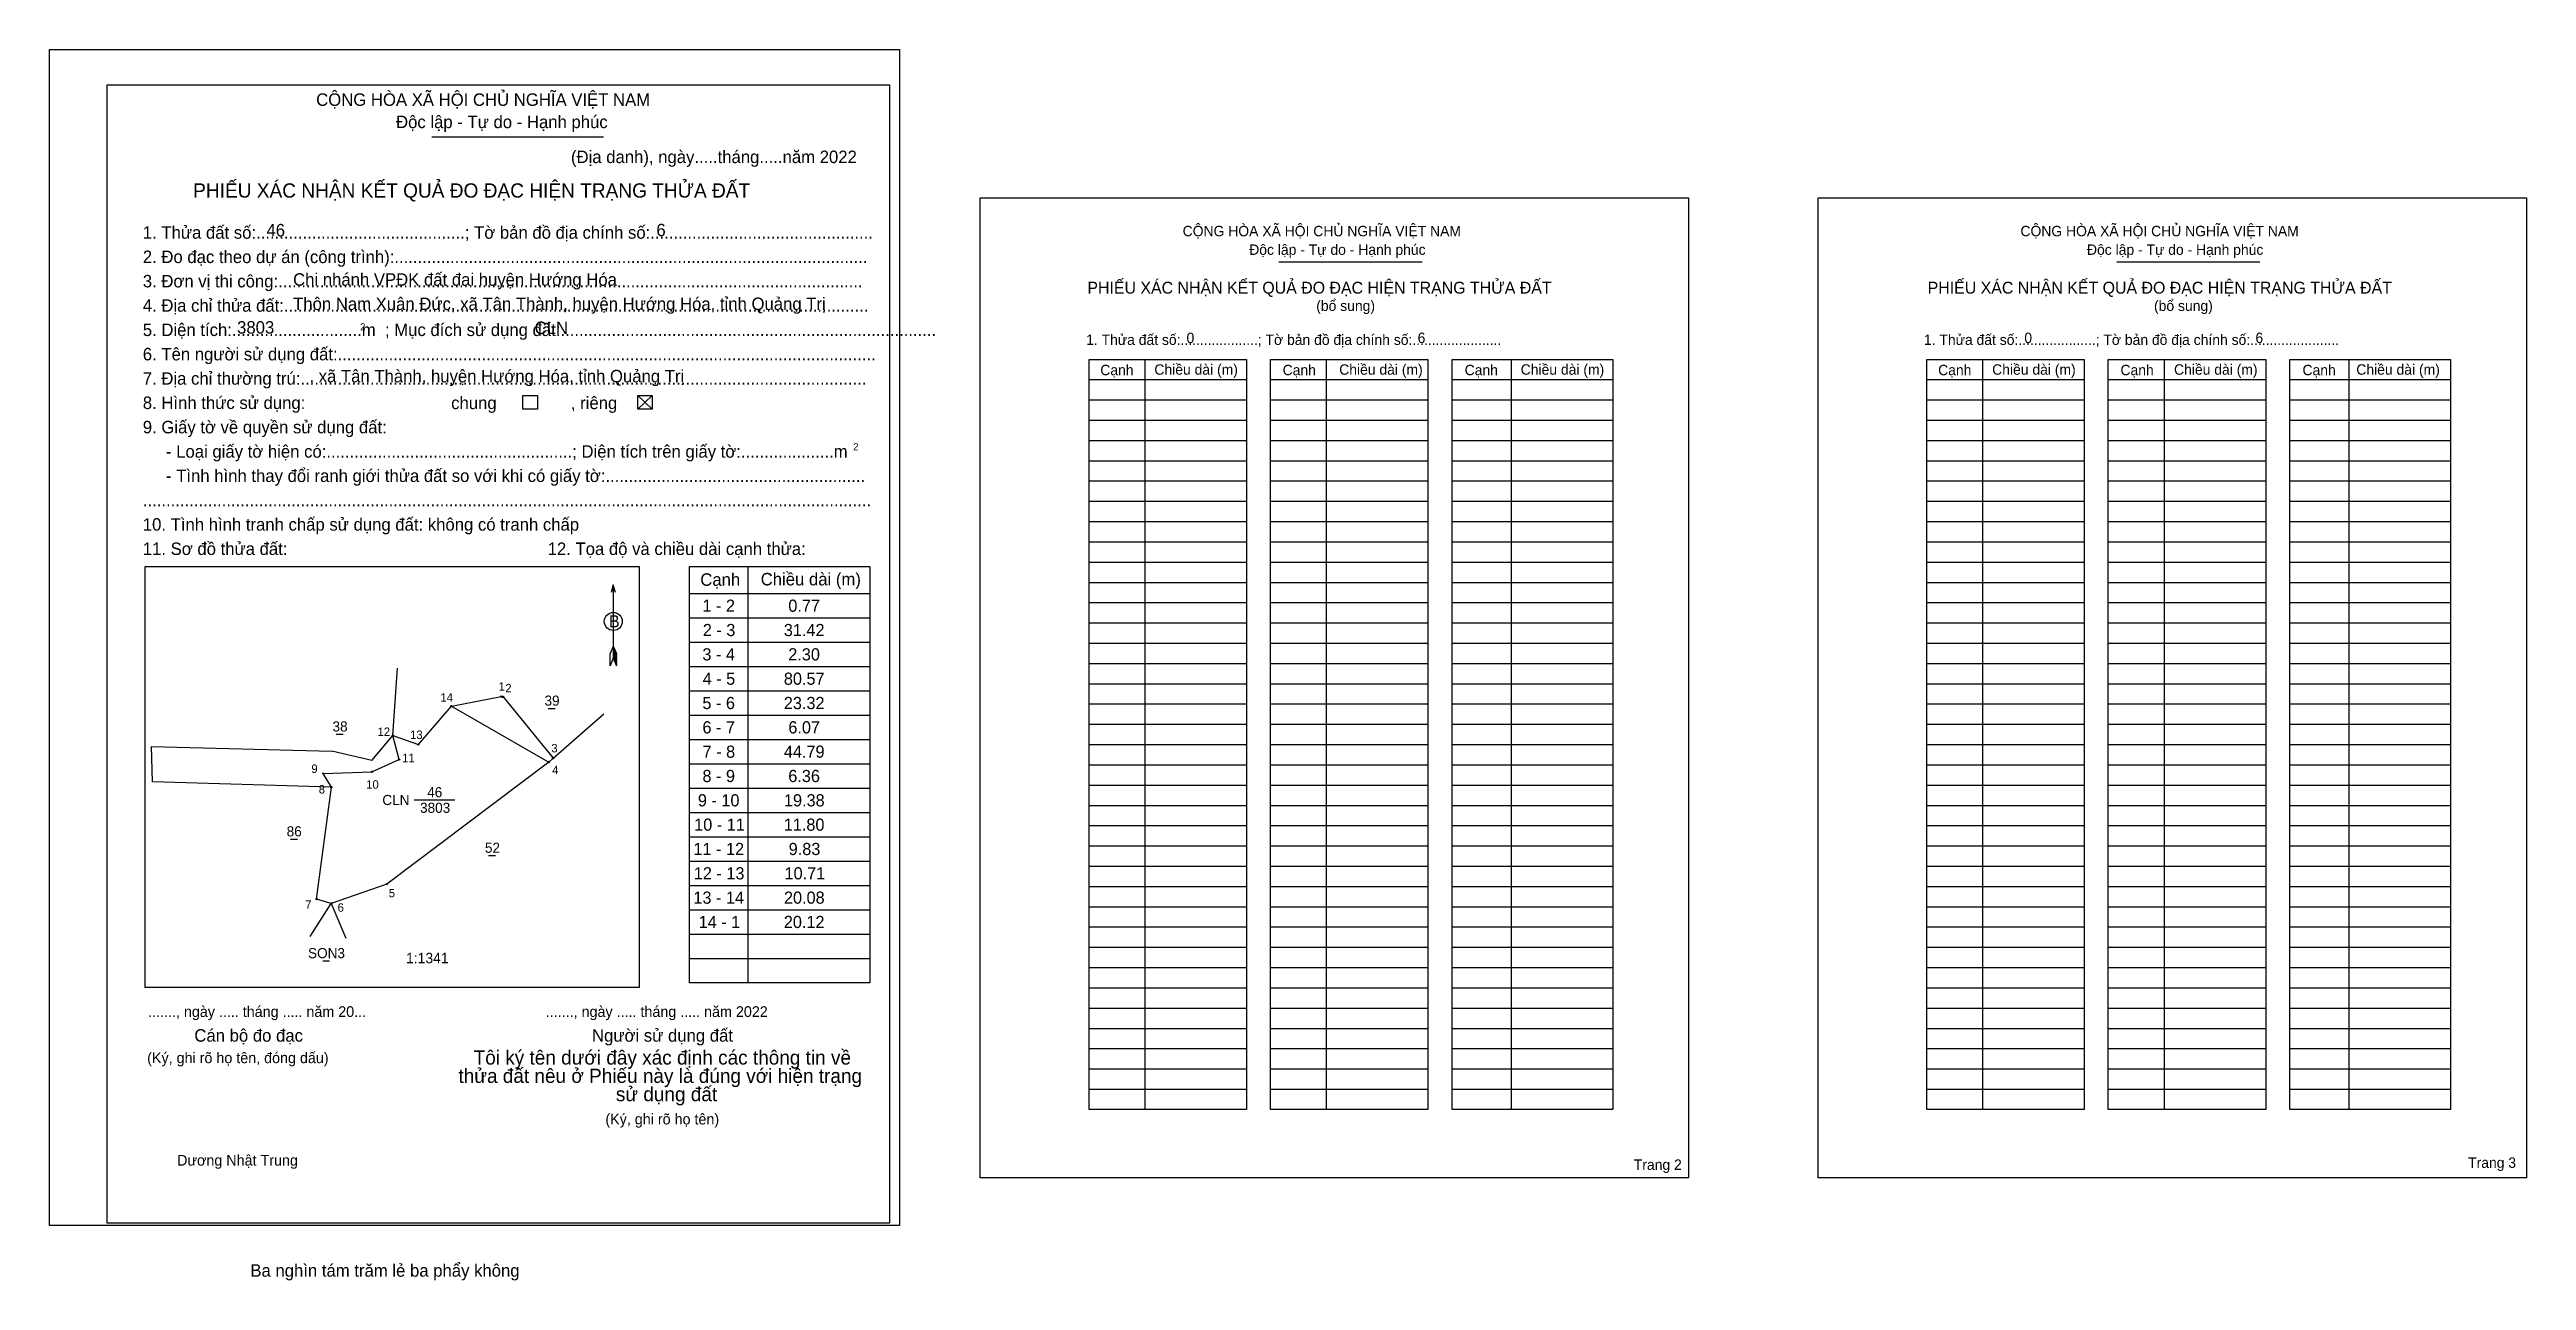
# Model space of a CAD drawing. Extents: x 539263 to 540247, y 1837085 to 1837574.
import ezdxf

# ---------------------------------------------------------------- set-up
doc = ezdxf.new("R2010")
doc.units = 0
for name, color, linetype in [('Level 1', 7, 'Continuous'), ('Level 10', 7, 'Continuous'), ('Level 11', 7, 'Continuous'), ('Level 13', 7, 'Continuous'), ('Level 2', 7, 'Continuous'), ('Level 27', 7, 'Continuous'), ('Level 29', 7, 'Continuous'), ('Level 3', 7, 'Continuous'), ('Level 32', 7, 'Continuous'), ('Level 36', 7, 'Continuous'), ('Level 48', 7, 'Continuous'), ('Level 50', 7, 'Continuous'), ('Level 52', 7, 'Continuous'), ('Level 6', 7, 'Continuous'), ('Level 9', 7, 'Continuous')]:
    doc.layers.add(name, color=color, linetype=linetype)

msp = doc.modelspace()

# ---------------------------------------------------------------- linework, layer by layer
at = {"layer": 'Level 1'}
for p, q in [((539263.14, 1837569.13), (539263.14, 1837569.13)), ((539414.92, 1837539.52), (539483.19, 1837539.52)), ((539632.79, 1837515.24), (539632.79, 1837515.24)), ((539751.38, 1837489.79), (539808.27, 1837489.79)), ((540084.11, 1837489.79), (540141, 1837489.79)), ((539698.11, 1837451.1), (539698.11, 1837153.25)), ((539770.18, 1837451.1), (539770.18, 1837153.25)), ((539843.6, 1837451.1), (539843.6, 1837153.25)), ((540030.84, 1837451.1), (540030.84, 1837153.25)), ((540102.91, 1837451.1), (540102.91, 1837153.25)), ((540176.32, 1837451.1), (540176.32, 1837153.25)), ((539675.98, 1837443.05), (539738.5, 1837443.05)), ((539748.05, 1837443.05), (539810.57, 1837443.05)), ((539820.12, 1837443.05), (539883.98, 1837443.05)), ((540008.7, 1837443.05), (540071.23, 1837443.05)), ((540080.77, 1837443.05), (540143.3, 1837443.05)), ((540152.84, 1837443.05), (540216.71, 1837443.05)), ((539496.74, 1837436.72), (539502.53, 1837431.31)), ((539496.74, 1837431.31), (539502.53, 1837436.72)), ((539675.98, 1837435), (539738.5, 1837435)), ((539748.05, 1837435), (539810.57, 1837435)), ((539820.12, 1837435), (539883.98, 1837435)), ((540008.7, 1837435), (540071.23, 1837435)), ((540080.77, 1837435), (540143.3, 1837435)), ((540152.84, 1837435), (540216.71, 1837435)), ((539675.98, 1837426.95), (539738.5, 1837426.95)), ((539748.05, 1837426.95), (539810.57, 1837426.95)), ((539820.12, 1837426.95), (539883.98, 1837426.95)), ((540008.7, 1837426.95), (540071.23, 1837426.95)), ((540080.77, 1837426.95), (540143.3, 1837426.95)), ((540152.84, 1837426.95), (540216.71, 1837426.95)), ((539675.98, 1837418.9), (539738.5, 1837418.9)), ((539748.05, 1837418.9), (539810.57, 1837418.9)), ((539820.12, 1837418.9), (539883.98, 1837418.9)), ((540008.7, 1837418.9), (540071.23, 1837418.9)), ((540080.77, 1837418.9), (540143.3, 1837418.9)), ((540152.84, 1837418.9), (540216.71, 1837418.9)), ((539675.98, 1837410.85), (539738.5, 1837410.85)), ((539675.98, 1837402.8), (539738.5, 1837402.8)), ((539748.05, 1837410.85), (539810.57, 1837410.85)), ((539748.05, 1837402.8), (539810.57, 1837402.8)), ((539820.12, 1837410.85), (539883.98, 1837410.85)), ((539820.12, 1837402.8), (539883.98, 1837402.8)), ((540008.7, 1837410.85), (540071.23, 1837410.85)), ((540008.7, 1837402.8), (540071.23, 1837402.8)), ((540080.77, 1837410.85), (540143.3, 1837410.85)), ((540080.77, 1837402.8), (540143.3, 1837402.8)), ((540152.84, 1837410.85), (540216.71, 1837410.85)), ((540152.84, 1837402.8), (540216.71, 1837402.8)), ((539675.98, 1837394.75), (539738.5, 1837394.75)), ((539748.05, 1837394.75), (539810.57, 1837394.75)), ((539820.12, 1837394.75), (539883.98, 1837394.75)), ((540008.7, 1837394.75), (540071.23, 1837394.75)), ((540080.77, 1837394.75), (540143.3, 1837394.75)), ((540152.84, 1837394.75), (540216.71, 1837394.75)), ((539675.98, 1837386.7), (539738.5, 1837386.7)), ((539748.05, 1837386.7), (539810.57, 1837386.7)), ((539820.12, 1837386.7), (539883.98, 1837386.7)), ((540008.7, 1837386.7), (540071.23, 1837386.7)), ((540080.77, 1837386.7), (540143.3, 1837386.7)), ((540152.84, 1837386.7), (540216.71, 1837386.7)), ((539675.98, 1837378.65), (539738.5, 1837378.65)), ((539748.05, 1837378.65), (539810.57, 1837378.65)), ((539820.12, 1837378.65), (539883.98, 1837378.65)), ((540008.7, 1837378.65), (540071.23, 1837378.65)), ((540080.77, 1837378.65), (540143.3, 1837378.65)), ((540152.84, 1837378.65), (540216.71, 1837378.65)), ((539301.16, 1837368.86), (539301.16, 1837368.86)), ((539540.42, 1837368.9), (539540.42, 1837203.55)), ((539675.98, 1837370.6), (539738.5, 1837370.6)), ((539675.98, 1837362.55), (539738.5, 1837362.55)), ((539748.05, 1837370.6), (539810.57, 1837370.6)), ((539748.05, 1837362.55), (539810.57, 1837362.55)), ((539820.12, 1837370.6), (539883.98, 1837370.6)), ((539820.12, 1837362.55), (539883.98, 1837362.55)), ((540008.7, 1837370.6), (540071.23, 1837370.6)), ((540008.7, 1837362.55), (540071.23, 1837362.55)), ((540080.77, 1837370.6), (540143.3, 1837370.6)), ((540080.77, 1837362.55), (540143.3, 1837362.55)), ((540152.84, 1837370.6), (540216.71, 1837370.6)), ((540152.84, 1837362.55), (540216.71, 1837362.55)), ((539487.04, 1837361.63), (539487.04, 1837332.41)), ((539517.23, 1837358.12), (539588.88, 1837358.12)), ((539675.98, 1837354.5), (539738.5, 1837354.5)), ((539748.05, 1837354.5), (539810.57, 1837354.5)), ((539820.12, 1837354.5), (539883.98, 1837354.5)), ((540008.7, 1837354.5), (540071.23, 1837354.5)), ((540080.77, 1837354.5), (540143.3, 1837354.5)), ((540152.84, 1837354.5), (540216.71, 1837354.5)), ((539517.23, 1837348.46), (539588.88, 1837348.46)), ((539675.98, 1837346.45), (539738.5, 1837346.45)), ((539748.05, 1837346.45), (539810.57, 1837346.45)), ((539820.12, 1837346.45), (539883.98, 1837346.45)), ((540008.7, 1837346.45), (540071.23, 1837346.45)), ((540080.77, 1837346.45), (540143.3, 1837346.45)), ((540152.84, 1837346.45), (540216.71, 1837346.45)), ((539485.75, 1837329.43), (539485.82, 1837334.26)), ((539487.04, 1837337.24), (539485.82, 1837334.26)), ((539487.04, 1837337.24), (539488.28, 1837334.26)), ((539487.04, 1837336.82), (539488.28, 1837333.83)), ((539487.04, 1837336.4), (539488.28, 1837333.41)), ((539487.04, 1837335.99), (539488.3, 1837332.97)), ((539487.04, 1837335.55), (539488.3, 1837332.54)), ((539487.04, 1837335.13), (539488.3, 1837332.11)), ((539487.04, 1837334.71), (539488.3, 1837331.67)), ((539487.04, 1837334.29), (539488.31, 1837331.24)), ((539487.04, 1837333.88), (539488.31, 1837330.8)), ((539487.04, 1837333.46), (539488.31, 1837330.37)), ((539487.04, 1837333.04), (539488.33, 1837329.95)), ((539488.33, 1837329.43), (539488.28, 1837334.26)), ((539517.23, 1837338.8), (539588.88, 1837338.8)), ((539675.98, 1837338.4), (539738.5, 1837338.4)), ((539748.05, 1837338.4), (539810.57, 1837338.4)), ((539820.12, 1837338.4), (539883.98, 1837338.4)), ((540008.7, 1837338.4), (540071.23, 1837338.4)), ((540080.77, 1837338.4), (540143.3, 1837338.4)), ((540152.84, 1837338.4), (540216.71, 1837338.4)), ((539487.04, 1837332.41), (539485.75, 1837329.43)), ((539487.04, 1837332.41), (539488.33, 1837329.43)), ((539517.23, 1837329.14), (539588.88, 1837329.14)), ((539675.98, 1837330.35), (539738.5, 1837330.35)), ((539748.05, 1837330.35), (539810.57, 1837330.35)), ((539820.12, 1837330.35), (539883.98, 1837330.35)), ((540008.7, 1837330.35), (540071.23, 1837330.35)), ((540080.77, 1837330.35), (540143.3, 1837330.35)), ((540152.84, 1837330.35), (540216.71, 1837330.35)), ((539517.23, 1837319.48), (539588.88, 1837319.48)), ((539675.98, 1837322.3), (539738.5, 1837322.3)), ((539675.98, 1837314.25), (539738.5, 1837314.25)), ((539748.05, 1837322.3), (539810.57, 1837322.3)), ((539748.05, 1837314.25), (539810.57, 1837314.25)), ((539820.12, 1837322.3), (539883.98, 1837322.3)), ((539820.12, 1837314.25), (539883.98, 1837314.25)), ((540008.7, 1837322.3), (540071.23, 1837322.3)), ((540008.7, 1837314.25), (540071.23, 1837314.25)), ((540080.77, 1837322.3), (540143.3, 1837322.3)), ((540080.77, 1837314.25), (540143.3, 1837314.25)), ((540152.84, 1837322.3), (540216.71, 1837322.3)), ((540152.84, 1837314.25), (540216.71, 1837314.25)), ((539517.23, 1837309.82), (539588.88, 1837309.82)), ((539675.98, 1837306.2), (539738.5, 1837306.2)), ((539748.05, 1837306.2), (539810.57, 1837306.2)), ((539820.12, 1837306.2), (539883.98, 1837306.2)), ((540008.7, 1837306.2), (540071.23, 1837306.2)), ((540080.77, 1837306.2), (540143.3, 1837306.2)), ((540152.84, 1837306.2), (540216.71, 1837306.2)), ((539517.23, 1837300.16), (539588.88, 1837300.16)), ((539675.98, 1837298.15), (539738.5, 1837298.15)), ((539748.05, 1837298.15), (539810.57, 1837298.15)), ((539820.12, 1837298.15), (539883.98, 1837298.15)), ((540008.7, 1837298.15), (540071.23, 1837298.15)), ((540080.77, 1837298.15), (540143.3, 1837298.15)), ((540152.84, 1837298.15), (540216.71, 1837298.15)), ((539517.23, 1837290.5), (539588.88, 1837290.5)), ((539675.98, 1837290.1), (539738.5, 1837290.1)), ((539748.05, 1837290.1), (539810.57, 1837290.1)), ((539820.12, 1837290.1), (539883.98, 1837290.1)), ((540008.7, 1837290.1), (540071.23, 1837290.1)), ((540080.77, 1837290.1), (540143.3, 1837290.1)), ((540152.84, 1837290.1), (540216.71, 1837290.1)), ((539517.23, 1837280.83), (539588.88, 1837280.83)), ((539675.98, 1837282.05), (539738.5, 1837282.05)), ((539675.98, 1837274), (539738.5, 1837274)), ((539748.05, 1837282.05), (539810.57, 1837282.05)), ((539748.05, 1837274), (539810.57, 1837274)), ((539820.12, 1837282.05), (539883.98, 1837282.05)), ((539820.12, 1837274), (539883.98, 1837274)), ((540008.7, 1837282.05), (540071.23, 1837282.05)), ((540008.7, 1837274), (540071.23, 1837274)), ((540080.77, 1837282.05), (540143.3, 1837282.05)), ((540080.77, 1837274), (540143.3, 1837274)), ((540152.84, 1837282.05), (540216.71, 1837282.05)), ((540152.84, 1837274), (540216.71, 1837274)), ((539517.23, 1837271.17), (539588.88, 1837271.17)), ((539675.98, 1837265.95), (539738.5, 1837265.95)), ((539748.05, 1837265.95), (539810.57, 1837265.95)), ((539820.12, 1837265.95), (539883.98, 1837265.95)), ((540008.7, 1837265.95), (540071.23, 1837265.95)), ((540080.77, 1837265.95), (540143.3, 1837265.95)), ((540152.84, 1837265.95), (540216.71, 1837265.95)), ((539517.23, 1837261.51), (539588.88, 1837261.51)), ((539675.98, 1837257.9), (539738.5, 1837257.9)), ((539748.05, 1837257.9), (539810.57, 1837257.9)), ((539820.12, 1837257.9), (539883.98, 1837257.9)), ((540008.7, 1837257.9), (540071.23, 1837257.9)), ((540080.77, 1837257.9), (540143.3, 1837257.9)), ((540152.84, 1837257.9), (540216.71, 1837257.9)), ((539517.23, 1837251.85), (539588.88, 1837251.85)), ((539675.98, 1837249.85), (539738.5, 1837249.85)), ((539748.05, 1837249.85), (539810.57, 1837249.85)), ((539820.12, 1837249.85), (539883.98, 1837249.85)), ((540008.7, 1837249.85), (540071.23, 1837249.85)), ((540080.77, 1837249.85), (540143.3, 1837249.85)), ((540152.84, 1837249.85), (540216.71, 1837249.85)), ((539517.23, 1837242.19), (539588.88, 1837242.19)), ((539675.98, 1837241.8), (539738.5, 1837241.8)), ((539748.05, 1837241.8), (539810.57, 1837241.8)), ((539820.12, 1837241.8), (539883.98, 1837241.8)), ((540008.7, 1837241.8), (540071.23, 1837241.8)), ((540080.77, 1837241.8), (540143.3, 1837241.8)), ((540152.84, 1837241.8), (540216.71, 1837241.8)), ((539517.23, 1837232.53), (539588.88, 1837232.53)), ((539675.98, 1837233.75), (539738.5, 1837233.75)), ((539675.98, 1837225.7), (539738.5, 1837225.7)), ((539748.05, 1837233.75), (539810.57, 1837233.75)), ((539748.05, 1837225.7), (539810.57, 1837225.7)), ((539820.12, 1837233.75), (539883.98, 1837233.75)), ((539820.12, 1837225.7), (539883.98, 1837225.7)), ((540008.7, 1837233.75), (540071.23, 1837233.75)), ((540008.7, 1837225.7), (540071.23, 1837225.7)), ((540080.77, 1837233.75), (540143.3, 1837233.75)), ((540080.77, 1837225.7), (540143.3, 1837225.7)), ((540152.84, 1837233.75), (540216.71, 1837233.75)), ((540152.84, 1837225.7), (540216.71, 1837225.7)), ((539517.23, 1837222.87), (539588.88, 1837222.87)), ((539675.98, 1837217.65), (539738.5, 1837217.65)), ((539748.05, 1837217.65), (539810.57, 1837217.65)), ((539820.12, 1837217.65), (539883.98, 1837217.65)), ((540008.7, 1837217.65), (540071.23, 1837217.65)), ((540080.77, 1837217.65), (540143.3, 1837217.65)), ((540152.84, 1837217.65), (540216.71, 1837217.65)), ((539517.23, 1837213.21), (539588.88, 1837213.21)), ((539675.98, 1837209.6), (539738.5, 1837209.6)), ((539748.05, 1837209.6), (539810.57, 1837209.6)), ((539820.12, 1837209.6), (539883.98, 1837209.6)), ((540008.7, 1837209.6), (540071.23, 1837209.6)), ((540080.77, 1837209.6), (540143.3, 1837209.6)), ((540152.84, 1837209.6), (540216.71, 1837209.6)), ((539497.37, 1837201.7), (539497.37, 1837201.7)), ((539675.98, 1837201.55), (539738.5, 1837201.55)), ((539748.05, 1837201.55), (539810.57, 1837201.55)), ((539820.12, 1837201.55), (539883.98, 1837201.55)), ((540008.7, 1837201.55), (540071.23, 1837201.55)), ((540080.77, 1837201.55), (540143.3, 1837201.55)), ((540152.84, 1837201.55), (540216.71, 1837201.55)), ((539675.98, 1837193.5), (539738.5, 1837193.5)), ((539675.98, 1837185.45), (539738.5, 1837185.45)), ((539748.05, 1837193.5), (539810.57, 1837193.5)), ((539748.05, 1837185.45), (539810.57, 1837185.45)), ((539820.12, 1837193.5), (539883.98, 1837193.5)), ((539820.12, 1837185.45), (539883.98, 1837185.45)), ((540008.7, 1837193.5), (540071.23, 1837193.5)), ((540008.7, 1837185.45), (540071.23, 1837185.45)), ((540080.77, 1837193.5), (540143.3, 1837193.5)), ((540080.77, 1837185.45), (540143.3, 1837185.45)), ((540152.84, 1837193.5), (540216.71, 1837193.5)), ((540152.84, 1837185.45), (540216.71, 1837185.45)), ((539675.98, 1837177.4), (539738.5, 1837177.4)), ((539748.05, 1837177.4), (539810.57, 1837177.4)), ((539820.12, 1837177.4), (539883.98, 1837177.4)), ((540008.7, 1837177.4), (540071.23, 1837177.4)), ((540080.77, 1837177.4), (540143.3, 1837177.4)), ((540152.84, 1837177.4), (540216.71, 1837177.4)), ((539675.98, 1837169.35), (539738.5, 1837169.35)), ((539748.05, 1837169.35), (539810.57, 1837169.35)), ((539820.12, 1837169.35), (539883.98, 1837169.35)), ((540008.7, 1837169.35), (540071.23, 1837169.35)), ((540080.77, 1837169.35), (540143.3, 1837169.35)), ((540152.84, 1837169.35), (540216.71, 1837169.35)), ((539675.98, 1837161.3), (539738.5, 1837161.3)), ((539748.05, 1837161.3), (539810.57, 1837161.3)), ((539820.12, 1837161.3), (539883.98, 1837161.3)), ((540008.7, 1837161.3), (540071.23, 1837161.3)), ((540080.77, 1837161.3), (540143.3, 1837161.3)), ((540152.84, 1837161.3), (540216.71, 1837161.3)), ((539914.1, 1837126.15), (539914.1, 1837126.15)), ((539600.72, 1837102.22), (539600.72, 1837102.22))]:
    msp.add_line(p, q, dxfattribs=at)
for points in [[(539675.98, 1837451.1), (539738.5, 1837451.1), (539738.5, 1837153.25), (539675.98, 1837153.25)], [(539748.05, 1837451.1), (539810.57, 1837451.1), (539810.57, 1837153.25), (539748.05, 1837153.25)], [(539820.12, 1837451.1), (539883.98, 1837451.1), (539883.98, 1837153.25), (539820.12, 1837153.25)], [(540008.7, 1837451.1), (540071.23, 1837451.1), (540071.23, 1837153.25), (540008.7, 1837153.25)], [(540080.77, 1837451.1), (540143.3, 1837451.1), (540143.3, 1837153.25), (540080.77, 1837153.25)], [(540152.84, 1837451.1), (540216.71, 1837451.1), (540216.71, 1837153.25), (540152.84, 1837153.25)], [(539301.16, 1837368.86), (539497.37, 1837368.86), (539497.37, 1837201.7), (539301.16, 1837201.7)], [(539517.23, 1837368.9), (539588.88, 1837368.9), (539588.88, 1837203.55), (539517.23, 1837203.55)]]:
    msp.add_lwpolyline(points, close=True, dxfattribs=at)
msp.add_lwpolyline([(539487.88, 1837358.53), (539487.04, 1837361.63), (539486.21, 1837358.53)], dxfattribs=at)
msp.add_circle((539487.04, 1837347.02), 3.57, dxfattribs=at)
at = {"layer": 'Level 10'}
for p, q in [((539304.02, 1837283.33), (539303.62, 1837297.32)), ((539303.62, 1837297.32), (539375.19, 1837295.48)), ((539391.19, 1837291.82), (539375.19, 1837295.48)), ((539391.19, 1837291.82), (539399.51, 1837301.73)), ((539375.09, 1837281.21), (539304.02, 1837283.33))]:
    msp.add_line(p, q, dxfattribs=at)
msp.add_lwpolyline([(539397.04, 1837242.7), (539375, 1837235.07), (539369.19, 1837236.81), (539375.09, 1837281.21), (539371.81, 1837286.65), (539391.17, 1837287.36), (539401.93, 1837292.2), (539399.51, 1837301.73), (539409.61, 1837298.16), (539422.76, 1837313.34), (539442.51, 1837317.19), (539443.27, 1837317.07), (539463.11, 1837292.7), (539461.38, 1837291.19)], close=True, dxfattribs=at)
at = {"layer": 'Level 11'}
for centre in [(539422.76, 1837313.34), (539442.51, 1837317.19), (539443.27, 1837317.07), (539399.51, 1837301.73), (539409.61, 1837298.16), (539371.81, 1837286.65), (539391.17, 1837287.36), (539401.93, 1837292.2), (539461.38, 1837291.19), (539463.11, 1837292.7), (539375.09, 1837281.21), (539369.19, 1837236.81), (539375, 1837235.07), (539397.04, 1837242.7), (539397.04, 1837242.7)]:
    msp.add_circle(centre, 0.268, dxfattribs=at)
at = {"layer": 'Level 2'}
for points in [[(539263.14, 1837574.12), (539600.71, 1837574.12), (539600.71, 1837107.21), (539263.14, 1837107.21)], [(539632.79, 1837515.24), (539914.1, 1837515.24), (539914.1, 1837126.15), (539632.79, 1837126.15)], [(539965.52, 1837515.24), (540246.83, 1837515.24), (540246.83, 1837126.15), (539965.52, 1837126.15)]]:
    msp.add_lwpolyline(points, close=True, dxfattribs=at)
at = {"layer": 'Level 27'}
for p, q in [((539399.51, 1837301.73), (539401.39, 1837328.5)), ((539463.11, 1837292.7), (539483.28, 1837310.4))]:
    msp.add_line(p, q, dxfattribs=at)
at = {"layer": 'Level 29'}
msp.add_line((539422.76, 1837313.34), (539461.38, 1837291.19), dxfattribs=at)
at = {"layer": 'Level 3'}
msp.add_lwpolyline([(539285.96, 1837560.12), (539596.69, 1837560.12), (539596.69, 1837108.07), (539285.96, 1837108.07)], close=True, dxfattribs=at)
at = {"layer": 'Level 32'}
msp.add_lwpolyline([(539366.69, 1837221.9), (539367.34, 1837222.92), (539375, 1837235.07), (539380.86, 1837221.23)], dxfattribs=at)
at = {"layer": 'Level 50'}
for points in [[(539451.12, 1837436.72), (539456.92, 1837436.72), (539456.92, 1837431.31), (539451.12, 1837431.31)], [(539496.74, 1837436.72), (539502.53, 1837436.72), (539502.53, 1837431.31), (539496.74, 1837431.31)]]:
    msp.add_lwpolyline(points, close=True, dxfattribs=at)
at = {"layer": 'Level 9'}
for p, q in [((539461.16, 1837312.51), (539463.94, 1837312.51)), ((539376.95, 1837302.26), (539379.73, 1837302.26)), ((539407.91, 1837276.13), (539424.06, 1837276.13)), ((539358.79, 1837260.6), (539361.55, 1837260.6)), ((539437.52, 1837254.09), (539440.28, 1837254.09)), ((539371.61, 1837212.24), (539374.37, 1837212.24))]:
    msp.add_line(p, q, dxfattribs=at)

# ---------------------------------------------------------------- texts
at = {"layer": 'Level 1'}
for s, height, p in [('CỘNG HÒA XÃ HỘI CHỦ NGHĨA VIỆT NAM', 4.9586, (539369.03, 1837551.76)), ('Độc lập - Tự do - Hạnh phúc', 4.9586, (539400.75, 1837542.91)), ('(Địa danh), ngày.....tháng.....năm 2022', 4.9586, (539470.22, 1837529.03)), ('PHIẾU XÁC NHẬN KẾT QUẢ ĐO ĐẠC HIỆN TRẠNG THỬA ĐẤT', 5.6676, (539320.17, 1837515.32)), ('1. Thửa đất số:.............................................; Tờ bản đồ địa chính số:................................................', 4.95863, (539300.18, 1837499)), ('CỘNG HÒA XÃ HỘI CHỦ NGHĨA VIỆT NAM', 4.1322, (539713.15, 1837499.98)), ('CỘNG HÒA XÃ HỘI CHỦ NGHĨA VIỆT NAM', 4.1322, (540045.87, 1837499.98)), ('2. Đo đạc theo dự án (công trình):......................................................................................................', 4.95863, (539300.18, 1837489.34)), ('Độc lập - Tự do - Hạnh phúc', 4.1322, (539739.58, 1837492.6)), ('Độc lập - Tự do - Hạnh phúc', 4.1322, (540072.3, 1837492.6)), ('3. Đơn vị thi công:..............................................................................................................................', 4.95863, (539300.18, 1837479.68)), ('PHIẾU XÁC NHẬN KẾT QUẢ ĐO ĐẠC HIỆN TRẠNG THỬA ĐẤT', 4.723, (539675.31, 1837477.19)), ('PHIẾU XÁC NHẬN KẾT QUẢ ĐO ĐẠC HIỆN TRẠNG THỬA ĐẤT', 4.723, (540009.02, 1837477.19)), ('4. Địa chỉ thửa đất:..............................................................................................................................', 4.95863, (539300.18, 1837470.02)), ('(bổ sung)', 4.132, (539766.2, 1837470.33)), ('(bổ sung)', 4.132, (540098.92, 1837470.33)), ('5. Diện tích:............................m  ; Mục đích sử dụng đất:.................................................................................', 4.95863, (539300.18, 1837460.36)), ('2', 2.83, (539386.48, 1837462.61)), ('1. Thửa đất số:....................; Tờ bản đồ địa chính số:.......................', 4.1322, (539674.81, 1837456.83)), ('1. Thửa đất số:....................; Tờ bản đồ địa chính số:.......................', 4.1322, (540007.54, 1837456.83)), ('6. Tên người sử dụng đất:....................................................................................................................', 4.95863, (539300.18, 1837450.7)), ('7. Địa chỉ thường trú:..........................................................................................................................', 4.95863, (539300.18, 1837441.04)), ('Cạnh', 4.132, (539680.45, 1837444.8)), ('Chiều dài (m)', 4.1322, (539701.92, 1837445)), ('Cạnh', 4.132, (539752.86, 1837444.8)), ('Chiều dài (m)', 4.1322, (539775.32, 1837445)), ('Cạnh', 4.132, (539825.15, 1837444.8)), ('Chiều dài (m)', 4.1322, (539847.4, 1837445)), ('Cạnh', 4.132, (540013.18, 1837444.8)), ('Chiều dài (m)', 4.1322, (540034.64, 1837445)), ('Cạnh', 4.132, (540085.59, 1837444.8)), ('Chiều dài (m)', 4.1322, (540106.87, 1837445)), ('Cạnh', 4.132, (540157.88, 1837444.8)), ('Chiều dài (m)', 4.1322, (540179.26, 1837445)), ('chung                , riêng', 4.9586, (539422.64, 1837431.33)), ('9. Giấy tờ về quyền sử dụng đất:', 4.9586, (539300.18, 1837421.72)), ('     - Loại giấy tờ hiện có:.....................................................; Diện tích trên giấy tờ:....................m', 4.95863, (539300.18, 1837412.06)), ('2', 2.83, (539582.31, 1837414.96)), ('     - Tình hình thay đổi ranh giới thửa đất so với khi có giấy tờ:........................................................', 4.95863, (539300.18, 1837402.4)), ('.............................................................................................................................................................', 4.95863, (539300.18, 1837392.74)), ('10. Tình hình tranh chấp sử dụng đất: không có tranh chấp', 4.9586, (539300.18, 1837383.08)), ('11. Sơ đồ thửa đất:', 4.9586, (539300.18, 1837373.42)), ('12. Tọa độ và chiều dài cạnh thửa:', 4.9586, (539460.96, 1837373.42)), ('Cạnh', 4.959, (539521.58, 1837361.18)), ('Chiều dài (m)', 4.9586, (539545.57, 1837361.34)), ('B', 4.83, (539485.26, 1837344.68)), ('......., ngày ..... tháng ..... năm 20...', 4.2505, (539302.29, 1837189.98)), ('Cán bộ đo đạc', 4.9586, (539320.65, 1837180.16)), ('......., ngày ..... tháng ..... năm 2022', 4.2505, (539460.22, 1837189.98)), ('Người sử dụng đất', 4.9586, (539478.58, 1837180.16)), ('(Ký, ghi rõ họ tên, đóng dấu)', 4.2505, (539301.92, 1837171.63)), ('Tôi ký tên dưới đây xác định các thông tin về', 5.6348, (539431.56, 1837171.07)), ('thửa đất nêu ở Phiếu này là đúng với hiện trạng', 5.6348, (539425.53, 1837163.79)), ('sử dụng đất', 5.6348, (539488.05, 1837156.53)), ('(Ký, ghi rõ họ tên)', 4.2505, (539483.89, 1837147.3)), ('Dương Nhật Trung', 4.2505, (539313.8, 1837130.95)), ('Trang 2', 4.132, (539892.32, 1837129.26)), ('Trang 3', 4.132, (540223.66, 1837130.06))]:
    msp.add_text(s, height=height, dxfattribs=at).set_placement(p)
at = {"layer": 'Level 13'}
for s, p in [('CLN', (539395.31, 1837274.12)), ('3803', (539410.29, 1837271.03)), ('46', (539413.13, 1837277.2))]:
    msp.add_text(s, height=4.025, dxfattribs=at).set_placement(p)
at = {"layer": 'Level 36'}
for s, p in [('39', (539459.71, 1837313.58)), ('38', (539375.53, 1837303.33)), ('86', (539357.31, 1837261.67)), ('52', (539436.05, 1837255.16)), ('SON3', (539365.8, 1837213.32))]:
    msp.add_text(s, height=4.025, dxfattribs=at).set_placement(p)
at = {"layer": 'Level 48'}
msp.add_text('8. Hình thức sử dụng:', height=4.9588, dxfattribs=at).set_placement((539300.18, 1837431.38))
at = {"layer": 'Level 52'}
for s, p in [('1 - 2', (539522.43, 1837350.87)), ('0.77', (539556.55, 1837350.87)), ('2 - 3', (539522.58, 1837341.21)), ('31.42', (539554.75, 1837341.21)), ('3 - 4', (539522.41, 1837331.55)), ('2.30', (539556.52, 1837331.55)), ('4 - 5', (539522.52, 1837321.89)), ('80.57', (539554.77, 1837321.89)), ('5 - 6', (539522.42, 1837312.23)), ('23.32', (539554.75, 1837312.23)), ('6 - 7', (539522.44, 1837302.57)), ('6.07', (539556.55, 1837302.57)), ('7 - 8', (539522.49, 1837292.91)), ('44.79', (539554.76, 1837292.91)), ('8 - 9', (539522.44, 1837283.25)), ('6.36', (539556.53, 1837283.25)), ('9 - 10', (539520.63, 1837273.59)), ('19.38', (539554.81, 1837273.59)), ('10 - 11', (539519.15, 1837263.93)), ('11.80', (539554.73, 1837263.93)), ('11 - 12', (539518.86, 1837254.27)), ('9.83', (539556.69, 1837254.27)), ('12 - 13', (539519.01, 1837244.61)), ('10.71', (539555.04, 1837244.61)), ('13 - 14', (539518.84, 1837234.95)), ('20.08', (539554.81, 1837234.95)), ('14 - 1', (539520.94, 1837225.29)), ('20.12', (539554.75, 1837225.29))]:
    msp.add_text(s, height=4.83, dxfattribs=at).set_placement(p)
at = {"layer": 'Level 6'}
for s, height, p in [('46', 4.959, (539349.29, 1837499.92)), ('6', 4.96, (539504.14, 1837500)), ('Chi nhánh VPĐK đất đai huyện Hướng Hóa', 4.9589, (539359.87, 1837480.33)), ('Thôn Nam Xuân Đức, xã Tân Thành, huyện Hướng Hóa, tỉnh Quảng Trị', 4.9589, (539359.87, 1837470.68)), ('3803', 4.959, (539337.63, 1837461.32)), ('CLN', 4.959, (539455.78, 1837461.13)), ('0', 4.13, (539714.69, 1837457.56)), ('6', 4.13, (539806.47, 1837457.59)), ('0', 4.13, (540047.42, 1837457.56)), ('6', 4.13, (540139.2, 1837457.59)), (', xã Tân Thành, huyện Hướng Hóa, tỉnh Quảng Trị', 4.9589, (539366.34, 1837441.96)), ('1:1341', 4.132, (539404.72, 1837211.31)), ('Ba nghìn tám trăm lẻ ba phẩy không', 4.9589, (539342.9, 1837086.84))]:
    msp.add_text(s, height=height, dxfattribs=at).set_placement(p)
at = {"layer": 'Level 9'}
for s, height, p in [('14', 3.354, (539418.35, 1837315.15)), ('1', 3.35, (539441.5, 1837319.54)), ('2', 3.35, (539444.14, 1837318.88)), ('12', 3.354, (539393.4, 1837301.56)), ('13', 3.354, (539406.31, 1837300.37)), ('11', 3.354, (539403.15, 1837291.15)), ('3', 3.35, (539462.41, 1837295.04)), ('9', 3.35, (539367.13, 1837286.88)), ('10', 3.354, (539388.9, 1837280.63)), ('4', 3.35, (539462.77, 1837286.39)), ('8', 3.35, (539370.05, 1837278.71)), ('7', 3.35, (539364.68, 1837232.94)), ('6', 3.35, (539377.53, 1837231.76)), ('5', 3.35, (539397.86, 1837237.47))]:
    msp.add_text(s, height=height, dxfattribs=at).set_placement(p)

doc.saveas('drawing.dxf')
